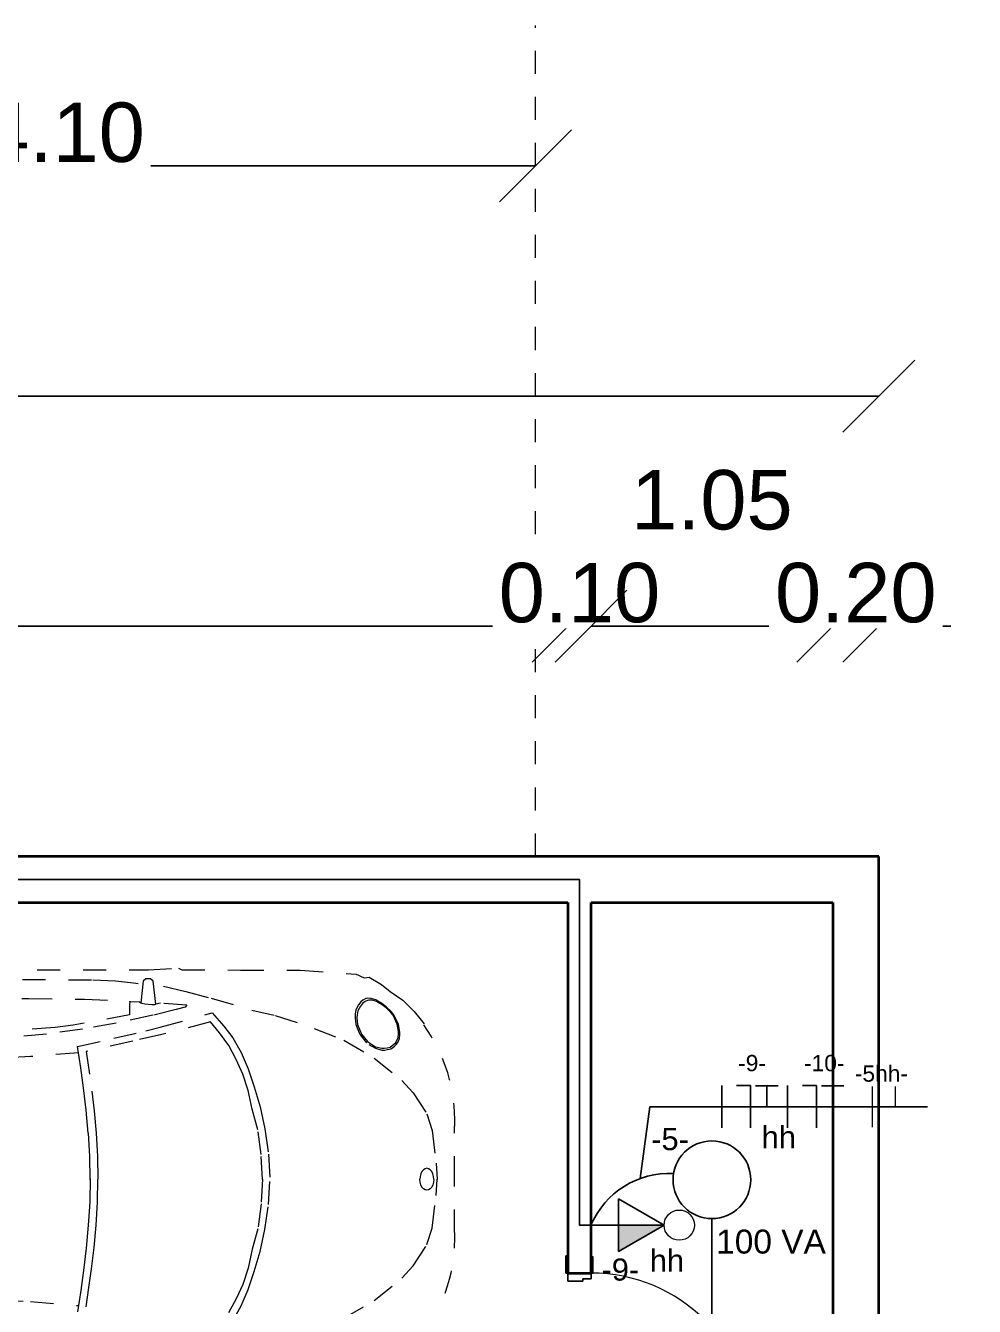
# Model space of a CAD drawing. Header units: metres. Extents: x -182 to 99, y 70 to 117.
# Drawn here: x -154.41 to -150.29, y 108.93 to 114.5 of the extents above; entities that cross this region are included whole.
import ezdxf

# ---------------------------------------------------------------- set-up
doc = ezdxf.new("R2010")
doc.units = ezdxf.units.M
doc.header["$LTSCALE"] = 0.01
doc.linetypes.add('Basculante', pattern=[0.003969, 0.002381, -0.001587])
doc.linetypes.add('TRAZOS2', pattern=[9.525, 6.35, -3.175])
for name, color, linetype, lineweight in [('A-ANNO-DIMS', 1, 'Continuous', 9), ('A-DETL-GENF', 3, 'Basculante', 9), ('A-DOOR', 1, 'Continuous', 9), ('A-DOOR-FRAM', 1, 'Continuous', 13), ('A-WALL', 2, 'Continuous', 9), ('M-EQPT', 6, 'Continuous', 9), ('S-GRID', 1, 'Continuous', 9)]:
    doc.layers.add(name, color=color, linetype=linetype, lineweight=lineweight)
doc.layers.add('FIAÇÃO', color=10, linetype='Continuous')
doc.layers.add('Iluminação', color=7, linetype='Continuous')
doc.styles.add('Arial', font='arial.ttf', dxfattribs={"height": 0.29506})
doc.styles.add('Arial_2', font='arial.ttf', dxfattribs={"height": 0.258177})
doc.dimstyles.new('Diagonal', dxfattribs={"dimscale": 0.3048, "dimtxt": 0.258177, "dimasz": 1.025262, "dimexe": 0.984252, "dimexo": 0.615157, "dimgap": 0.04101, "dimtad": 1, "dimrnd": 0.01, "dimzin": 0, "dimdsep": 46, "dimtxsty": 'Arial_2', "dimblk1": 'OBLIQUE', "dimblk2": 'OBLIQUE', "dimsah": 1, "dimcen": 0.09, "dimse1": 1, "dimse2": 1, "dimazin": 0, "dimtfac": 1, "dimtix": 1, "dimtmove": 0, "dimatfit": 3, "dimfxl": 1, "dimtvp": 1, "dimtfill": 1, "dimtolj": 1, "dimtzin": 0, "dimarcsym": 2})

# ---------------------------------------------------------------- blocks, each defined once
blk = doc.blocks.new('Puerta de 1 hoja - 70 x 210 cm-216926-Subsuelo')
at = {"layer": 'A-DOOR', "lineweight": 13}
blk.add_line((0.6169, 0.05), (0.6169, 0.75), dxfattribs=at)
blk.add_arc((0.6169, 0.05), 0.7, 90, 180, dxfattribs=at)
at = {"layer": 'A-DOOR-FRAM', "lineweight": 9}
for p, q in [((-0.1531, 0.05), (-0.1531, 0.06)), ((-0.0831, 0.06), (-0.1531, 0.06)), ((-0.1531, 0.06), (-0.1531, 0.06)), ((-0.0831, 0.06), (-0.0831, 0.06)), ((-0.0831, 0.06), (-0.0831, 0.05)), ((0.6169, 0.05), (0.6169, 0.06)), ((0.6169, 0.06), (0.6869, 0.06)), ((0.6169, 0.06), (0.6169, 0.06)), ((0.6869, 0.06), (0.6869, 0.05)), ((0.6869, 0.06), (0.6869, 0.06)), ((-0.1531, 0.05), (-0.1531, 0.05)), ((-0.1531, 0.05), (-0.0831, 0.05)), ((-0.0831, 0.05), (-0.0831, 0.05)), ((-0.0831, -0.05), (-0.0831, 0.05)), ((-0.0831, 0.05), (-0.0581, 0.05)), ((-0.0831, 0.05), (-0.0831, 0.05)), ((-0.0581, 0.05), (-0.0581, 0.05)), ((-0.0581, 0.05), (-0.0581, 0.015)), ((-0.0581, 0.015), (-0.0481, 0.015)), ((-0.0581, 0.015), (-0.0581, 0.015)), ((-0.0481, 0.015), (-0.0481, 0.015)), ((-0.0481, 0.015), (-0.0481, -0.05)), ((0.5819, -0.05), (0.5819, 0.015)), ((0.5819, 0.015), (0.5919, 0.015)), ((0.5819, 0.015), (0.5819, 0.015)), ((0.5919, 0.015), (0.5919, 0.05)), ((0.5919, 0.05), (0.6169, 0.05)), ((0.5919, 0.05), (0.5919, 0.05)), ((0.5919, 0.015), (0.5919, 0.015)), ((0.6869, 0.05), (0.6169, 0.05)), ((0.6169, 0.05), (0.6169, 0.05)), ((0.6169, 0.05), (0.6169, -0.05)), ((0.6169, 0.05), (0.6169, 0.05)), ((0.6869, 0.05), (0.6869, 0.05)), ((-0.1581, -0.06), (-0.1581, -0.05)), ((-0.1581, -0.05), (-0.0831, -0.05)), ((-0.1581, -0.05), (-0.1581, -0.05)), ((-0.0831, -0.05), (-0.0831, -0.06)), ((-0.0831, -0.05), (-0.0831, -0.05)), ((-0.0831, -0.05), (-0.0831, -0.05)), ((-0.0481, -0.05), (-0.0831, -0.05)), ((-0.0481, -0.05), (-0.0481, -0.05)), ((0.6169, -0.05), (0.5819, -0.05)), ((0.5819, -0.05), (0.5819, -0.05)), ((0.6919, -0.05), (0.6169, -0.05)), ((0.6169, -0.06), (0.6169, -0.05)), ((0.6169, -0.05), (0.6169, -0.05)), ((0.6169, -0.05), (0.6169, -0.05)), ((0.6919, -0.05), (0.6919, -0.05)), ((0.6919, -0.05), (0.6919, -0.06)), ((-0.0831, -0.06), (-0.1581, -0.06)), ((-0.1581, -0.06), (-0.1581, -0.06)), ((-0.0831, -0.06), (-0.0831, -0.06)), ((0.6169, -0.06), (0.6169, -0.06)), ((0.6169, -0.06), (0.6919, -0.06)), ((0.6919, -0.06), (0.6919, -0.06))]:
    blk.add_line(p, q, dxfattribs=at)
at = {"layer": 'A-DOOR-FRAM'}
for p, q in [((-0.0831, 0.06), (-0.1531, 0.06)), ((-0.1531, 0.06), (-0.1531, 0.05)), ((-0.0831, 0.05), (-0.0831, 0.06)), ((0.6869, 0.06), (0.6169, 0.06)), ((0.6169, 0.06), (0.6169, 0.05)), ((0.6869, 0.05), (0.6869, 0.06)), ((-0.1531, 0.05), (-0.0831, 0.05)), ((-0.0581, 0.05), (-0.0831, 0.05)), ((-0.0831, 0.05), (-0.0831, -0.05)), ((-0.0581, 0.015), (-0.0581, 0.05)), ((-0.0481, 0.015), (-0.0581, 0.015)), ((-0.0481, -0.05), (-0.0481, 0.015)), ((0.5919, 0.015), (0.5819, 0.015)), ((0.5819, 0.015), (0.5819, -0.05)), ((0.6169, 0.05), (0.5919, 0.05)), ((0.5919, 0.05), (0.5919, 0.015)), ((0.6169, 0.05), (0.6869, 0.05)), ((0.6169, -0.05), (0.6169, 0.05)), ((-0.0831, -0.05), (-0.1581, -0.05)), ((-0.1581, -0.05), (-0.1581, -0.06)), ((-0.0831, -0.06), (-0.0831, -0.05)), ((-0.0831, -0.05), (-0.0481, -0.05)), ((0.5819, -0.05), (0.6169, -0.05)), ((0.6919, -0.05), (0.6169, -0.05)), ((0.6169, -0.05), (0.6169, -0.06)), ((0.6919, -0.06), (0.6919, -0.05)), ((-0.1581, -0.06), (-0.0831, -0.06)), ((0.6169, -0.06), (0.6919, -0.06))]:
    blk.add_line(p, q, dxfattribs=at)
blk = doc.blocks.new('M_RPC Escarabajo - M_RPC Escarabajo-198326-Subsuelo')
at = {"layer": 'A-DETL-GENF'}
for p, q in [((0.9067, -0.5499), (0.9067, -2.0337)), ((-0.5191, -1.1899), (-0.5345, -1.521)), ((0.53, -1.5215), (0.515, -1.1903)), ((0.7855, -1.2841), (0.7826, -1.5146)), ((0.6277, -1.5911), (0.6105, -1.3978)), ((0.6568, -1.6279), (0.6422, -1.4446)), ((0.8627, -1.7867), (0.8636, -1.3985)), ((-0.5345, -1.521), (-0.5518, -1.7302)), ((0.5472, -1.7307), (0.53, -1.5215)), ((0.7826, -1.5146), (0.7798, -1.756)), ((0.6498, -1.7473), (0.6277, -1.5911)), ((0.6672, -1.7066), (0.6568, -1.6279)), ((0.7112, -1.9506), (0.6672, -1.7066)), ((-0.486, -1.7399), (-0.5785, -1.7253)), ((-0.5574, -1.7622), (-0.473, -1.7746)), ((-0.3989, -1.7513), (-0.486, -1.7399)), ((-0.473, -1.7746), (-0.3922, -1.7867)), ((-0.3022, -1.7629), (-0.3989, -1.7513)), ((-0.2027, -1.7721), (-0.3022, -1.7629)), ((-0.1022, -1.7783), (-0.2027, -1.7721)), ((-0.0012, -1.7805), (-0.1022, -1.7783)), ((-0.0034, -1.7805), (0.0975, -1.7784)), ((0.0975, -1.7784), (0.198, -1.7723)), ((0.198, -1.7723), (0.2976, -1.7631)), ((0.2976, -1.7631), (0.3943, -1.7516)), ((0.5527, -1.7626), (0.3804, -1.7879)), ((0.3943, -1.7516), (0.4814, -1.7403)), ((0.4814, -1.7403), (0.5739, -1.7258)), ((0.5975, -1.9652), (0.5527, -1.7626)), ((0.5739, -1.7258), (0.6096, -1.8825)), ((0.6759, -1.8933), (0.6498, -1.7473)), ((0.7798, -1.756), (0.7677, -1.9943)), ((-0.3922, -1.7867), (-0.2993, -1.7978)), ((-0.2993, -1.7978), (-0.2018, -1.8066)), ((-0.2018, -1.8066), (-0.1021, -1.8119)), ((-0.1021, -1.8119), (-0.0012, -1.8137)), ((0.0974, -1.812), (-0.0034, -1.8137)), ((0.1971, -1.8067), (0.0974, -1.812)), ((0.2946, -1.7981), (0.1971, -1.8067)), ((0.3804, -1.7879), (0.2946, -1.7981)), ((0.8572, -1.891), (0.8627, -1.7867)), ((0.6096, -1.8825), (0.6418, -2.0222)), ((0.849, -1.9689), (0.8572, -1.891)), ((0.7095, -2.0523), (0.6759, -1.8933)), ((0.626, -2.0917), (0.5975, -1.9652)), ((0.7576, -1.9508), (0.7112, -1.9506)), ((0.7651, -1.9526), (0.7576, -1.9508)), ((0.7638, -2.0006), (0.7619, -2.0051)), ((0.7677, -1.9943), (0.7638, -2.0006)), ((0.858, -2.0099), (0.7638, -2.0006)), ((0.7708, -1.9517), (0.7651, -1.9526)), ((0.8464, -1.9888), (0.849, -1.9689)), ((0.6418, -2.0222), (0.6582, -2.0848)), ((0.7347, -2.1533), (0.7095, -2.0523)), ((0.7596, -2.0178), (0.7571, -2.0478)), ((0.7571, -2.0478), (0.7571, -2.0609)), ((0.758, -2.0655), (0.8577, -2.0538)), ((0.7619, -2.0051), (0.7596, -2.0178)), ((0.8577, -2.0538), (0.8674, -2.0424)), ((0.8674, -2.0218), (0.858, -2.0099)), ((0.8674, -2.0424), (0.8674, -2.0218)), ((0.9067, -2.0337), (0.9144, -2.1636)), ((0.6805, -2.3033), (0.626, -2.0917)), ((0.6582, -2.0848), (0.7199, -2.3101)), ((0.753, -2.2001), (0.7617, -2.0859)), ((0.7571, -2.0609), (0.758, -2.0655)), ((0.7617, -2.0859), (0.7583, -2.0655)), ((0.8362, -2.0991), (0.8124, -2.1956)), ((0.7453, -2.1925), (0.7347, -2.1533)), ((0.9144, -2.1636), (0.9075, -2.1777)), ((0.753, -2.1997), (0.7453, -2.1925)), ((0.8124, -2.1956), (0.7838, -2.3055)), ((0.9075, -2.1777), (0.9063, -2.4339)), ((0.6335, -2.3419), (0.6805, -2.3033)), ((0.7199, -2.3101), (0.6628, -2.361)), ((0.7838, -2.3055), (0.7325, -2.4826)), ((-0.5229, -2.4141), (-0.5829, -2.3815)), ((0.5177, -2.4146), (0.5778, -2.382)), ((0.5778, -2.382), (0.6335, -2.3419)), ((0.6628, -2.361), (0.612, -2.4)), ((-0.6172, -2.3995), (-0.5528, -2.4357)), ((-0.5528, -2.4357), (-0.4817, -2.4659)), ((-0.4594, -2.4433), (-0.5229, -2.4141)), ((-0.3884, -2.4661), (-0.4594, -2.4433)), ((0.3831, -2.4664), (0.4542, -2.4437)), ((0.4542, -2.4437), (0.5177, -2.4146)), ((0.5476, -2.4362), (0.4765, -2.4663)), ((0.612, -2.4), (0.5476, -2.4362)), ((0.9063, -2.4339), (0.9063, -2.6926)), ((-0.4817, -2.4659), (-0.4038, -2.4925)), ((-0.4038, -2.4925), (-0.3169, -2.519)), ((-0.3064, -2.4833), (-0.3884, -2.4661)), ((-0.2178, -2.509), (-0.3064, -2.4833)), ((0.2125, -2.5092), (0.3011, -2.4836)), ((0.3011, -2.4836), (0.3831, -2.4664)), ((0.3986, -2.4928), (0.3116, -2.5193)), ((0.4765, -2.4663), (0.3986, -2.4928)), ((0.7325, -2.4826), (0.7091, -2.5839)), ((-0.3169, -2.519), (-0.2211, -2.5392)), ((-0.2211, -2.5392), (-0.1119, -2.555)), ((-0.1101, -2.5226), (-0.2178, -2.509)), ((-0.1119, -2.555), (-0.0019, -2.5612)), ((-0.0018, -2.5289), (-0.1101, -2.5226)), ((-0.0034, -2.5289), (0.1048, -2.5227)), ((0.1066, -2.5551), (-0.0034, -2.5612)), ((0.1048, -2.5227), (0.2125, -2.5092)), ((0.2158, -2.5394), (0.1066, -2.5551)), ((0.3116, -2.5193), (0.2158, -2.5394)), ((0.7091, -2.5839), (0.6529, -2.7536)), ((0.9063, -2.6926), (0.8876, -2.9349)), ((0.6529, -2.7536), (0.6014, -2.8821)), ((-0.6069, -2.8816), (-0.5296, -3.0137)), ((0.6014, -2.8821), (0.5239, -3.0141)), ((0.6337, -2.9482), (0.6244, -2.9534)), ((0.6699, -2.9415), (0.6274, -2.9593)), ((0.67, -2.9342), (0.6337, -2.9482)), ((0.6984, -2.9383), (0.6699, -2.9415)), ((0.7006, -2.9307), (0.67, -2.9342)), ((0.711, -2.9396), (0.6984, -2.9383)), ((0.7142, -2.9311), (0.7006, -2.9307)), ((0.7284, -2.9428), (0.711, -2.9396)), ((0.7328, -2.9343), (0.7142, -2.9311)), ((0.7497, -2.9542), (0.7284, -2.9428)), ((0.7557, -2.9463), (0.7328, -2.9343)), ((0.7675, -2.9563), (0.7557, -2.9463)), ((0.884, -2.9453), (0.8767, -2.9605)), ((0.8876, -2.9349), (0.884, -2.9453)), ((0.5834, -2.9906), (0.5662, -3.0189)), ((0.5956, -2.9851), (0.5732, -3.0203)), ((0.6244, -2.9534), (0.5902, -2.981)), ((0.6274, -2.9593), (0.5956, -2.9851)), ((0.7608, -2.9638), (0.7497, -2.9542)), ((0.7696, -2.9743), (0.7608, -2.9638)), ((0.775, -2.9645), (0.7675, -2.9563)), ((0.769, -3.0238), (0.7748, -3.0047)), ((0.7744, -2.9842), (0.7696, -2.9743)), ((0.7758, -2.9905), (0.7744, -2.9842)), ((0.7748, -3.0047), (0.7758, -2.9905)), ((0.7771, -2.9675), (0.775, -2.9645)), ((0.7764, -3.0207), (0.7826, -3.0002)), ((0.7822, -2.9781), (0.7771, -2.9675)), ((0.7837, -2.9849), (0.7822, -2.9781)), ((0.7826, -3.0002), (0.7837, -2.9849)), ((0.8753, -2.9915), (0.8439, -3.0459)), ((0.8767, -2.9605), (0.873, -2.9718)), ((0.873, -2.9718), (0.8753, -2.9915)), ((-0.5296, -3.0137), (-0.4326, -3.1342)), ((0.5239, -3.0141), (0.4268, -3.1346)), ((0.5587, -3.0478), (0.5586, -3.058)), ((0.5586, -3.058), (0.5608, -3.0721)), ((0.5662, -3.0189), (0.5587, -3.0478)), ((0.5663, -3.0473), (0.5662, -3.0567)), ((0.5662, -3.0567), (0.5685, -3.0699)), ((0.5732, -3.0203), (0.5663, -3.0473)), ((0.7421, -3.0656), (0.7547, -3.0486)), ((0.7469, -3.0664), (0.7611, -3.0473)), ((0.7547, -3.0486), (0.7645, -3.0315)), ((0.7611, -3.0473), (0.7716, -3.03)), ((0.7645, -3.0315), (0.769, -3.0238)), ((0.7716, -3.03), (0.7764, -3.0207)), ((0.8439, -3.0459), (0.8137, -3.0837)), ((0.5608, -3.0721), (0.5645, -3.0868)), ((0.5645, -3.0868), (0.5683, -3.0932)), ((0.5683, -3.0932), (0.5748, -3.1016)), ((0.5685, -3.0699), (0.5716, -3.0836)), ((0.5716, -3.0836), (0.5898, -3.106)), ((0.5748, -3.1016), (0.584, -3.1109)), ((0.584, -3.1109), (0.595, -3.1182)), ((0.5898, -3.106), (0.6001, -3.1128)), ((0.6001, -3.1128), (0.6128, -3.1176)), ((0.6388, -3.1201), (0.6714, -3.1143)), ((0.6714, -3.1143), (0.7099, -3.0956)), ((0.6717, -3.1192), (0.7121, -3.0988)), ((0.7099, -3.0956), (0.722, -3.0865)), ((0.7121, -3.0988), (0.7251, -3.0891)), ((0.722, -3.0865), (0.7421, -3.0656)), ((0.7251, -3.0891), (0.7469, -3.0664)), ((0.8137, -3.0837), (0.7754, -3.1378)), ((-0.4326, -3.1342), (-0.3784, -3.1832)), ((0.4268, -3.1346), (0.3725, -3.1836)), ((0.595, -3.1182), (0.6087, -3.1233)), ((0.6087, -3.1233), (0.6257, -3.1257)), ((0.6128, -3.1176), (0.6286, -3.1198)), ((0.6257, -3.1257), (0.6366, -3.1259)), ((0.6286, -3.1198), (0.6388, -3.1201)), ((0.6366, -3.1259), (0.6717, -3.1192)), ((0.7754, -3.1378), (0.7258, -3.1879)), ((-0.3784, -3.1832), (-0.2867, -3.2425)), ((-0.0443, -3.2274), (-0.0368, -3.2212)), ((-0.0368, -3.2212), (-0.027, -3.2164)), ((-0.027, -3.2164), (-0.0157, -3.2134)), ((-0.0157, -3.2134), (-0.0035, -3.2124)), ((-0.0035, -3.2124), (-0.0024, -3.2124)), ((0.0098, -3.2134), (-0.0024, -3.2124)), ((0.0212, -3.2164), (0.0098, -3.2134)), ((0.031, -3.2212), (0.0212, -3.2164)), ((0.0384, -3.2274), (0.031, -3.2212)), ((0.3725, -3.1836), (0.2808, -3.2427)), ((0.7258, -3.1879), (0.6724, -3.2303)), ((-0.2867, -3.2425), (-0.2154, -3.2655)), ((-0.2154, -3.2655), (-0.0737, -3.2829)), ((-0.0737, -3.2829), (-0.0025, -3.2871)), ((-0.0506, -3.2424), (-0.049, -3.2346)), ((-0.049, -3.2501), (-0.0506, -3.2424)), ((-0.049, -3.2346), (-0.0443, -3.2274)), ((-0.0443, -3.2574), (-0.049, -3.2501)), ((-0.0368, -3.2636), (-0.0443, -3.2574)), ((-0.027, -3.2683), (-0.0368, -3.2636)), ((-0.0157, -3.2713), (-0.027, -3.2683)), ((-0.0035, -3.2723), (-0.0157, -3.2713)), ((-0.0024, -3.2723), (0.0098, -3.2713)), ((0.0098, -3.2713), (0.0211, -3.2684)), ((0.0211, -3.2684), (0.0309, -3.2636)), ((0.0309, -3.2636), (0.0384, -3.2574)), ((0.0432, -3.2346), (0.0384, -3.2274)), ((0.0384, -3.2574), (0.0431, -3.2502)), ((0.0431, -3.2502), (0.0448, -3.2424)), ((0.0448, -3.2424), (0.0432, -3.2346)), ((0.2095, -3.2657), (0.0677, -3.283)), ((0.2808, -3.2427), (0.2095, -3.2657)), ((0.0677, -3.283), (-0.0034, -3.2871)), ((-0.2345, -3.3634), (-0.003, -3.3634)), ((-0.003, -3.3634), (0.2285, -3.3634))]:
    blk.add_line(p, q, dxfattribs=at)
for centre, start, end in [((-0.2594, -2.6623), 233.8371, 272.0336), ((0.254, -2.6625), 267.9183, 306.1147)]:
    blk.add_arc(centre, 0.7016, start, end, dxfattribs=at)
blk = doc.blocks.new('_Oblique')
at = {"color": 0, "linetype": 'ByBlock', "lineweight": -2}
blk.add_line((-0.5, -0.5), (0.5, 0.5), dxfattribs=at)
blk = doc.blocks.new('*D863')
at = {"layer": 'Defpoints', "color": 0, "ltscale": 0.5, "transparency": 16777216}
for p in [(-150.7051, 112.8896), (-167.7914, 109.4062), (-150.7051, 109.4062)]:
    blk.add_point(p, dxfattribs=at)
at = {"layer": 'M-EQPT', "color": 0, "lineweight": -2, "ltscale": 0.5, "transparency": 16777216}
blk.add_line((-167.7914, 112.8896), (-150.7051, 112.8896), dxfattribs=at)
at = {"layer": 'M-EQPT', "color": 0, "lineweight": -2, "ltscale": 0.5, "transparency": 16777216, "xscale": 0.3125, "yscale": 0.3125, "zscale": 0.3125, "rotation": 180}
blk.add_blockref('_Oblique', (-167.7914, 112.8896), dxfattribs=at)
at = {"layer": 'M-EQPT', "color": 0, "lineweight": -2, "ltscale": 0.5, "transparency": 16777216, "xscale": 0.3125, "yscale": 0.3125, "zscale": 0.3125}
blk.add_blockref('_Oblique', (-150.7051, 112.8896), dxfattribs=at)
at = {"layer": 'M-EQPT', "color": 0, "ltscale": 0.5, "transparency": 16777216, "insert": (-159.2483, 113.0339), "char_height": 0.25818, "attachment_point": 5, "style": 'Arial_2', "bg_fill": 3, "box_fill_scale": 1.1, "bg_fill_color": 256, "bg_fill_true_color": 13158600, "bg_fill_transparency": 0}
blk.add_mtext('\\A1;17.09', dxfattribs=at)
blk = doc.blocks.new('*D868')
at = {"layer": 'Defpoints', "color": 0, "ltscale": 0.5, "transparency": 16777216}
for p in [(-152.0551, 111.8896), (-166.4414, 109.2062), (-152.0551, 109.2062)]:
    blk.add_point(p, dxfattribs=at)
at = {"layer": 'M-EQPT', "color": 0, "lineweight": -2, "ltscale": 0.5, "transparency": 16777216}
blk.add_line((-166.4414, 111.8896), (-152.0551, 111.8896), dxfattribs=at)
at = {"layer": 'M-EQPT', "color": 0, "lineweight": -2, "ltscale": 0.5, "transparency": 16777216, "xscale": 0.3125, "yscale": 0.3125, "zscale": 0.3125, "rotation": 180}
blk.add_blockref('_Oblique', (-166.4414, 111.8896), dxfattribs=at)
at = {"layer": 'M-EQPT', "color": 0, "lineweight": -2, "ltscale": 0.5, "transparency": 16777216, "xscale": 0.3125, "yscale": 0.3125, "zscale": 0.3125}
blk.add_blockref('_Oblique', (-152.0551, 111.8896), dxfattribs=at)
at = {"layer": 'M-EQPT', "color": 0, "ltscale": 0.5, "transparency": 16777216, "insert": (-159.2483, 112.034), "char_height": 0.25818, "attachment_point": 5, "style": 'Arial_2', "bg_fill": 3, "box_fill_scale": 1.1, "bg_fill_color": 256, "bg_fill_true_color": 13158600, "bg_fill_transparency": 0}
blk.add_mtext('\\A1;14.39', dxfattribs=at)
blk = doc.blocks.new('*D869')
at = {"layer": 'Defpoints', "color": 0, "ltscale": 0.5, "transparency": 16777216}
for p in [(-152.0551, 109.2062), (-151.9551, 109.2062)]:
    blk.add_point(p, dxfattribs=at)
at = {"layer": 'M-EQPT', "color": 0, "lineweight": -2, "ltscale": 0.5, "transparency": 16777216}
for p, q in [((-152.0551, 111.8896), (-152.3676, 111.8896)), ((-152.0551, 111.8896), (-151.9551, 111.8896)), ((-151.9551, 111.8896), (-151.6426, 111.8896))]:
    blk.add_line(p, q, dxfattribs=at)
at = {"layer": 'M-EQPT', "color": 0, "lineweight": -2, "ltscale": 0.5, "transparency": 16777216, "xscale": 0.3125, "yscale": 0.3125, "zscale": 0.3125}
blk.add_blockref('_Oblique', (-152.0551, 111.8896), dxfattribs=at)
at = {"layer": 'M-EQPT', "color": 0, "lineweight": -2, "ltscale": 0.5, "transparency": 16777216, "xscale": 0.3125, "yscale": 0.3125, "zscale": 0.3125, "rotation": 180}
blk.add_blockref('_Oblique', (-151.9551, 111.8896), dxfattribs=at)
at = {"layer": 'M-EQPT', "color": 0, "ltscale": 0.5, "transparency": 16777216, "insert": (-152.0051, 112.0339), "char_height": 0.25818, "attachment_point": 5, "style": 'Arial_2', "bg_fill": 3, "box_fill_scale": 1.1, "bg_fill_color": 256, "bg_fill_true_color": 13158600, "bg_fill_transparency": 0}
blk.add_mtext('\\A1;0.10', dxfattribs=at)
at = {"layer": 'Defpoints', "color": 0, "ltscale": 0.5, "transparency": 16777216}
blk.add_point((-151.9551, 111.8896), dxfattribs=at)
blk = doc.blocks.new('*D870')
at = {"layer": 'Defpoints', "color": 0, "ltscale": 0.5, "transparency": 16777216}
for p in [(-150.9051, 111.8896), (-151.9551, 109.2062), (-150.9051, 109.2062)]:
    blk.add_point(p, dxfattribs=at)
at = {"layer": 'M-EQPT', "color": 0, "lineweight": -2, "ltscale": 0.5, "transparency": 16777216}
blk.add_line((-151.9551, 111.8896), (-150.9051, 111.8896), dxfattribs=at)
at = {"layer": 'M-EQPT', "color": 0, "lineweight": -2, "ltscale": 0.5, "transparency": 16777216, "xscale": 0.3125, "yscale": 0.3125, "zscale": 0.3125, "rotation": 180}
blk.add_blockref('_Oblique', (-151.9551, 111.8896), dxfattribs=at)
at = {"layer": 'M-EQPT', "color": 0, "lineweight": -2, "ltscale": 0.5, "transparency": 16777216, "xscale": 0.3125, "yscale": 0.3125, "zscale": 0.3125}
blk.add_blockref('_Oblique', (-150.9051, 111.8896), dxfattribs=at)
at = {"layer": 'M-EQPT', "color": 0, "ltscale": 0.5, "transparency": 16777216, "insert": (-151.4301, 112.4373), "char_height": 0.25818, "attachment_point": 5, "style": 'Arial_2', "bg_fill": 3, "box_fill_scale": 1.1, "bg_fill_color": 256, "bg_fill_true_color": 13158600, "bg_fill_transparency": 0}
blk.add_mtext('\\A1;1.05', dxfattribs=at)
blk = doc.blocks.new('*D871')
at = {"layer": 'Defpoints', "color": 0, "ltscale": 0.5, "transparency": 16777216}
for p in [(-150.9051, 109.2062), (-150.7051, 109.2062)]:
    blk.add_point(p, dxfattribs=at)
at = {"layer": 'M-EQPT', "color": 0, "lineweight": -2, "ltscale": 0.5, "transparency": 16777216}
for p, q in [((-150.9051, 111.8896), (-151.2176, 111.8896)), ((-150.9051, 111.8896), (-150.7051, 111.8896)), ((-150.7051, 111.8896), (-150.3926, 111.8896))]:
    blk.add_line(p, q, dxfattribs=at)
at = {"layer": 'M-EQPT', "color": 0, "lineweight": -2, "ltscale": 0.5, "transparency": 16777216, "xscale": 0.3125, "yscale": 0.3125, "zscale": 0.3125}
blk.add_blockref('_Oblique', (-150.9051, 111.8896), dxfattribs=at)
at = {"layer": 'M-EQPT', "color": 0, "lineweight": -2, "ltscale": 0.5, "transparency": 16777216, "xscale": 0.3125, "yscale": 0.3125, "zscale": 0.3125, "rotation": 180}
blk.add_blockref('_Oblique', (-150.7051, 111.8896), dxfattribs=at)
at = {"layer": 'M-EQPT', "color": 0, "ltscale": 0.5, "transparency": 16777216, "insert": (-150.8051, 112.0339), "char_height": 0.25818, "attachment_point": 5, "style": 'Arial_2', "bg_fill": 3, "box_fill_scale": 1.1, "bg_fill_color": 256, "bg_fill_true_color": 13158600, "bg_fill_transparency": 0}
blk.add_mtext('\\A1;0.20', dxfattribs=at)
at = {"layer": 'Defpoints', "color": 0, "ltscale": 0.5, "transparency": 16777216}
blk.add_point((-150.7051, 111.8896), dxfattribs=at)
blk = doc.blocks.new('*D874')
at = {"layer": 'A-ANNO-DIMS', "color": 0, "lineweight": -2, "transparency": 16777216}
blk.add_line((-156.2914, 113.8896), (-152.1961, 113.8896), dxfattribs=at)
at = {"layer": 'Defpoints', "color": 0, "transparency": 16777216}
for p in [(-156.2914, 114.1106), (-152.1961, 114.1106), (-152.1961, 113.8896)]:
    blk.add_point(p, dxfattribs=at)
at = {"layer": 'A-ANNO-DIMS', "color": 0, "lineweight": -2, "transparency": 16777216, "xscale": 0.3125, "yscale": 0.3125, "zscale": 0.3125, "rotation": 180}
blk.add_blockref('_Oblique', (-156.2914, 113.8896), dxfattribs=at)
at = {"layer": 'A-ANNO-DIMS', "color": 0, "lineweight": -2, "transparency": 16777216, "xscale": 0.3125, "yscale": 0.3125, "zscale": 0.3125}
blk.add_blockref('_Oblique', (-152.1961, 113.8896), dxfattribs=at)
at = {"layer": 'A-ANNO-DIMS', "color": 0, "transparency": 16777216, "insert": (-154.2438, 114.0339), "char_height": 0.25818, "attachment_point": 5, "style": 'Arial_2', "bg_fill": 3, "box_fill_scale": 1.1, "bg_fill_color": 256, "bg_fill_true_color": 13158600, "bg_fill_transparency": 0}
blk.add_mtext('\\A1;4.10', dxfattribs=at)
blk = doc.blocks.new('*D875')
at = {"layer": 'Defpoints', "color": 0, "ltscale": 0.5, "transparency": 16777216}
for p in [(-150.9051, 110.8896), (-150.9051, 110.6896)]:
    blk.add_point(p, dxfattribs=at)
at = {"layer": 'M-EQPT', "color": 0, "lineweight": -2, "ltscale": 0.5, "transparency": 16777216}
for p, q in [((-148.7051, 110.8896), (-148.7051, 111.2021)), ((-148.7051, 110.6896), (-148.7051, 110.8896)), ((-148.7051, 110.6896), (-148.7051, 110.3771))]:
    blk.add_line(p, q, dxfattribs=at)
at = {"layer": 'M-EQPT', "color": 0, "lineweight": -2, "ltscale": 0.5, "transparency": 16777216, "xscale": 0.3125, "yscale": 0.3125, "zscale": 0.3125}
for p, rotation in [((-148.7051, 110.8896), 270), ((-148.7051, 110.6896), 90)]:
    blk.add_blockref('_Oblique', p, dxfattribs=dict(at, rotation=rotation))
at = {"layer": 'M-EQPT', "color": 0, "ltscale": 0.5, "transparency": 16777216, "insert": (-148.8494, 110.7896), "char_height": 0.25818, "attachment_point": 5, "rotation": 90, "style": 'Arial_2', "bg_fill": 3, "box_fill_scale": 1.1, "bg_fill_color": 256, "bg_fill_true_color": 13158600, "bg_fill_transparency": 0}
blk.add_mtext('\\A1;0.20', dxfattribs=at)
at = {"layer": 'Defpoints', "color": 0, "ltscale": 0.5, "transparency": 16777216}
blk.add_point((-148.7051, 110.8896), dxfattribs=at)
blk = doc.blocks.new('*D876')
at = {"layer": 'Defpoints', "color": 0, "ltscale": 0.5, "transparency": 16777216}
for p in [(-150.9051, 110.6896), (-150.9051, 108.2796), (-148.7051, 108.2796)]:
    blk.add_point(p, dxfattribs=at)
at = {"layer": 'M-EQPT', "color": 0, "lineweight": -2, "ltscale": 0.5, "transparency": 16777216}
blk.add_line((-148.7051, 110.6896), (-148.7051, 108.2796), dxfattribs=at)
at = {"layer": 'M-EQPT', "color": 0, "lineweight": -2, "ltscale": 0.5, "transparency": 16777216, "xscale": 0.3125, "yscale": 0.3125, "zscale": 0.3125}
for p, rotation in [((-148.7051, 110.6896), 90), ((-148.7051, 108.2796), 270)]:
    blk.add_blockref('_Oblique', p, dxfattribs=dict(at, rotation=rotation))
at = {"layer": 'M-EQPT', "color": 0, "ltscale": 0.5, "transparency": 16777216, "insert": (-148.8472, 109.4846), "char_height": 0.25818, "attachment_point": 5, "rotation": 90, "style": 'Arial_2', "bg_fill": 3, "box_fill_scale": 1.1, "bg_fill_color": 256, "bg_fill_true_color": 13158600, "bg_fill_transparency": 0}
blk.add_mtext('\\A1;2.41', dxfattribs=at)
blk = doc.blocks.new('*D901')
at = {"layer": 'Defpoints', "color": 0, "ltscale": 0.5, "transparency": 16777216}
for p in [(-150.7051, 110.8896), (-154.3455, 92.7456), (-149.7051, 92.7456)]:
    blk.add_point(p, dxfattribs=at)
at = {"layer": 'M-EQPT', "color": 0, "lineweight": -2, "ltscale": 0.5, "transparency": 16777216}
blk.add_line((-149.7051, 110.8896), (-149.7051, 92.7456), dxfattribs=at)
at = {"layer": 'M-EQPT', "color": 0, "lineweight": -2, "ltscale": 0.5, "transparency": 16777216, "xscale": 0.3125, "yscale": 0.3125, "zscale": 0.3125}
for p, rotation in [((-149.7051, 110.8896), 90), ((-149.7051, 92.7456), 270)]:
    blk.add_blockref('_Oblique', p, dxfattribs=dict(at, rotation=rotation))
at = {"layer": 'M-EQPT', "color": 0, "ltscale": 0.5, "transparency": 16777216, "insert": (-149.8494, 101.8176), "char_height": 0.25818, "attachment_point": 5, "rotation": 90, "style": 'Arial_2', "bg_fill": 3, "box_fill_scale": 1.1, "bg_fill_color": 256, "bg_fill_true_color": 13158600, "bg_fill_transparency": 0}
blk.add_mtext('\\A1;18.14', dxfattribs=at)
blk = doc.blocks.new('*D908')
at = {"layer": 'Defpoints', "color": 0, "ltscale": 0.5, "transparency": 16777216}
for p in [(-150.7051, 110.8896), (-150.7051, 93.3706), (-147.7051, 93.3706)]:
    blk.add_point(p, dxfattribs=at)
at = {"layer": 'M-EQPT', "color": 0, "lineweight": -2, "ltscale": 0.5, "transparency": 16777216}
blk.add_line((-147.7051, 110.8896), (-147.7051, 93.3706), dxfattribs=at)
at = {"layer": 'M-EQPT', "color": 0, "lineweight": -2, "ltscale": 0.5, "transparency": 16777216, "xscale": 0.3125, "yscale": 0.3125, "zscale": 0.3125}
for p, rotation in [((-147.7051, 110.8896), 90), ((-147.7051, 93.3706), 270)]:
    blk.add_blockref('_Oblique', p, dxfattribs=dict(at, rotation=rotation))
at = {"layer": 'M-EQPT', "color": 0, "ltscale": 0.5, "transparency": 16777216, "insert": (-147.8494, 102.1301), "char_height": 0.25818, "attachment_point": 5, "rotation": 90, "style": 'Arial_2', "bg_fill": 3, "box_fill_scale": 1.1, "bg_fill_color": 256, "bg_fill_true_color": 13158600, "bg_fill_transparency": 0}
blk.add_mtext('\\A1;17.52', dxfattribs=at)
blk = doc.blocks.new('*D911')
at = {"layer": 'Defpoints', "color": 0, "ltscale": 0.5, "transparency": 16777216}
for p in [(-153.4914, 110.8896), (-146.7051, 110.8896), (-153.4914, 77.83)]:
    blk.add_point(p, dxfattribs=at)
at = {"layer": 'M-EQPT', "color": 0, "lineweight": -2, "ltscale": 0.5, "transparency": 16777216}
blk.add_line((-146.7051, 77.83), (-146.7051, 110.8896), dxfattribs=at)
at = {"layer": 'M-EQPT', "color": 0, "lineweight": -2, "ltscale": 0.5, "transparency": 16777216, "xscale": 0.3125, "yscale": 0.3125, "zscale": 0.3125}
for p, rotation in [((-146.7051, 110.8896), 90), ((-146.7051, 77.83), 270)]:
    blk.add_blockref('_Oblique', p, dxfattribs=dict(at, rotation=rotation))
at = {"layer": 'M-EQPT', "color": 0, "ltscale": 0.5, "transparency": 16777216, "insert": (-146.8495, 94.3598), "char_height": 0.25818, "attachment_point": 5, "rotation": 90, "style": 'Arial_2', "bg_fill": 3, "box_fill_scale": 1.1, "bg_fill_color": 256, "bg_fill_true_color": 13158600, "bg_fill_transparency": 0}
blk.add_mtext('\\A1;33.06', dxfattribs=at)
blk = doc.blocks.new('F-N-T')
at = {"layer": 'FIAÇÃO', "color": 1}
blk.add_line((2561.97, 1284.08), (2561.97, 1304.9), dxfattribs=at)
at = {"layer": 'FIAÇÃO', "color": 3}
blk.add_line((2584.31, 1294.33), (2584.31, 1304.75), dxfattribs=at)
at = {"layer": 'FIAÇÃO', "color": 5}
blk.add_lwpolyline([(2576.26, 1284.08), (2576.26, 1304.9), (2569.32, 1304.9)], dxfattribs=at)
at = {"layer": 'FIAÇÃO', "color": 3}
blk.add_lwpolyline([(2578.75, 1304.75), (2584.31, 1304.75), (2589.86, 1304.75)], dxfattribs=at)

msp = doc.modelspace()

# ---------------------------------------------------------------- linework, layer by layer
at = {"layer": 'A-WALL', "color": 7, "lineweight": 35}
for p, q in [((-150.7051, 110.8896), (-167.7914, 110.8896)), ((-150.7051, 93.3706), (-150.7051, 110.8896)), ((-166.4414, 110.6896), (-152.0551, 110.6896)), ((-152.0551, 110.6896), (-152.0551, 109.0796)), ((-151.9551, 110.6896), (-150.9051, 110.6896)), ((-151.9551, 109.0796), (-151.9551, 110.6896)), ((-150.9051, 110.6896), (-150.9051, 108.2796)), ((-152.0551, 109.0796), (-151.9551, 109.0796))]:
    msp.add_line(p, q, dxfattribs=at)
at = {"layer": 'S-GRID', "linetype": 'TRAZOS2'}
msp.add_line((-152.1961, 110.8896), (-152.1961, 114.4989), dxfattribs=at)

# ---------------------------------------------------------------- block references
at = {"layer": 'A-DETL-GENF', "rotation": 90.00000000000004}
msp.add_blockref('M_RPC Escarabajo - M_RPC Escarabajo-198326-Subsuelo', (-155.9107, 109.4896), dxfattribs=at)
at = {"layer": 'A-DOOR', "rotation": 270.0000000000001}
msp.add_blockref('Puerta de 1 hoja - 70 x 210 cm-216926-Subsuelo', (-152.0051, 108.9965), dxfattribs=at)

# ---------------------------------------------------------------- next in the draw order: dimensions: what is measured, and where the dimension line sits
at = {"layer": 'A-ANNO-DIMS'}
dim = msp.add_linear_dim(base=(-152.1961, 113.8896), p1=(-156.2914, 114.1106), p2=(-152.1961, 114.1106), dimstyle='Diagonal', override={"dimpost": '<>', "dimfxl": 4.095347}, dxfattribs=at)
dim.commit()
dim.dimension.update_dxf_attribs({"geometry": '*D874', "text_midpoint": (-154.2438, 114.0339)})
at = {"layer": 'M-EQPT', "color": 1, "ltscale": 0.5}
dim = msp.add_linear_dim(base=(-150.7051, 112.8896), p1=(-167.7914, 109.4062), p2=(-150.7051, 109.4062), dimstyle='Diagonal', override={"dimpost": '<>'}, dxfattribs=at)
dim.commit()
dim.dimension.update_dxf_attribs({"geometry": '*D863', "text_midpoint": (-159.2483, 113.0339)})

# ---------------------------------------------------------------- next in the draw order: dimensions: what is measured, and where the dimension line sits
dim = msp.add_linear_dim(base=(-152.0551, 111.8896), p1=(-166.4414, 109.2062), p2=(-152.0551, 109.2062), dimstyle='Diagonal', override={"dimpost": '<>', "dimtmove": 1}, dxfattribs=at)
dim.commit()
dim.dimension.update_dxf_attribs({"geometry": '*D868', "text_midpoint": (-159.2483, 112.034)})

# ---------------------------------------------------------------- next in the draw order: dimensions: what is measured, and where the dimension line sits
dim = msp.add_linear_dim(base=(-151.9551, 111.8896), p1=(-152.0551, 109.2062), p2=(-151.9551, 109.2062), dimstyle='Diagonal', override={"dimpost": '<>', "dimtmove": 1}, dxfattribs=at)
dim.commit()
dim.dimension.update_dxf_attribs({"geometry": '*D869', "text_midpoint": (-152.0051, 112.0339)})

# ---------------------------------------------------------------- next in the draw order: dimensions: what is measured, and where the dimension line sits
dim = msp.add_linear_dim(base=(-150.9051, 111.8896), p1=(-151.9551, 109.2062), p2=(-150.9051, 109.2062), dimstyle='Diagonal', override={"dimpost": '<>', "dimtmove": 1}, dxfattribs=at)
dim.commit()
dim.dimension.update_dxf_attribs({"geometry": '*D870', "text_midpoint": (-151.4301, 112.2929), "dimtype": 160})

# ---------------------------------------------------------------- next in the draw order: dimensions: what is measured, and where the dimension line sits
dim = msp.add_linear_dim(base=(-150.7051, 111.8896), p1=(-150.9051, 109.2062), p2=(-150.7051, 109.2062), dimstyle='Diagonal', override={"dimpost": '<>', "dimtmove": 1}, dxfattribs=at)
dim.commit()
dim.dimension.update_dxf_attribs({"geometry": '*D871', "text_midpoint": (-150.8051, 112.0339)})

# ---------------------------------------------------------------- next in the draw order: dimensions: what is measured, and where the dimension line sits
dim = msp.add_linear_dim(base=(-148.7051, 110.8896), p1=(-150.9051, 110.6896), p2=(-150.9051, 110.8896), angle=90, dimstyle='Diagonal', override={"dimpost": '<>'}, dxfattribs=at)
dim.commit()
dim.dimension.update_dxf_attribs({"geometry": '*D875', "text_midpoint": (-148.8494, 110.7896)})

# ---------------------------------------------------------------- next in the draw order: dimensions: what is measured, and where the dimension line sits
dim = msp.add_linear_dim(base=(-148.7051, 108.2796), p1=(-150.9051, 110.6896), p2=(-150.9051, 108.2796), angle=90, dimstyle='Diagonal', override={"dimpost": '<>'}, dxfattribs=at)
dim.commit()
dim.dimension.update_dxf_attribs({"geometry": '*D876', "text_midpoint": (-148.8472, 109.4846)})

# ---------------------------------------------------------------- next in the draw order: dimensions: what is measured, and where the dimension line sits
dim = msp.add_linear_dim(base=(-149.7051, 92.7456), p1=(-150.7051, 110.8896), p2=(-154.3455, 92.7456), angle=90, dimstyle='Diagonal', override={"dimpost": '<>'}, dxfattribs=at)
dim.commit()
dim.dimension.update_dxf_attribs({"geometry": '*D901', "text_midpoint": (-149.8494, 101.8176)})

# ---------------------------------------------------------------- next in the draw order: dimensions: what is measured, and where the dimension line sits
dim = msp.add_linear_dim(base=(-147.7051, 93.3706), p1=(-150.7051, 110.8896), p2=(-150.7051, 93.3706), angle=90, dimstyle='Diagonal', override={"dimpost": '<>'}, dxfattribs=at)
dim.commit()
dim.dimension.update_dxf_attribs({"geometry": '*D908', "text_midpoint": (-147.8494, 102.1301)})

# ---------------------------------------------------------------- next in the draw order: dimensions: what is measured, and where the dimension line sits
dim = msp.add_linear_dim(base=(-146.7051, 110.8896), p1=(-153.4914, 77.83), p2=(-153.4914, 110.8896), angle=90, dimstyle='Diagonal', override={"dimpost": '<>'}, dxfattribs=at)
dim.commit()
dim.dimension.update_dxf_attribs({"geometry": '*D911', "text_midpoint": (-146.8495, 94.3598)})

# ---------------------------------------------------------------- next in the draw order: hatches: boundary and pattern name
at = {"layer": 'Iluminação'}
msp.add_hatch(color=256, dxfattribs=at).paths.add_polyline_path([(-151.6375, 109.2875), (-151.8353, 109.2875), (-151.8353, 109.1733)])

# ---------------------------------------------------------------- next in the draw order: linework, layer by layer
at = {"layer": 'FIAÇÃO', "lineweight": 20}
msp.add_line((-150.7327, 109.7136), (-150.7327, 109.8905), dxfattribs=at)
at = {"layer": 'FIAÇÃO', "color": 18, "lineweight": 20, "true_color": 0x000000}
msp.add_line((-150.6327, 109.8009), (-150.6327, 109.8893), dxfattribs=at)
at = {"layer": 'Iluminação'}
msp.add_line((-151.9551, 109.2875), (-151.6375, 109.2875), dxfattribs=at)
at = {"layer": 'Iluminação', "color": 0, "ltscale": 0.5}
msp.add_line((-151.4301, 109.3159), (-151.4301, 107.3911), dxfattribs=at)
for points in [[(-158.4936, 110.6896), (-158.4936, 110.7896), (-152.0051, 110.7896), (-152.0051, 109.2875), (-151.9551, 109.2875)], [(-151.7415, 109.49), (-151.6994, 109.8009), (-150.4929, 109.8009)]]:
    msp.add_lwpolyline(points, dxfattribs=at)
at = {"layer": 'Iluminação'}
msp.add_lwpolyline([(-151.8353, 109.4017), (-151.6375, 109.2875), (-151.8353, 109.1733)], close=True, dxfattribs=at)
at = {"layer": 'Iluminação', "color": 7, "ltscale": 0.5, "true_color": 0xffffff}
msp.add_circle((-151.4301, 109.4846), 0.1688, dxfattribs=at)
at = {"layer": 'Iluminação', "lineweight": 20}
msp.add_circle((-151.5717, 109.2875), 0.0658, dxfattribs=at)
at = {"layer": 'Iluminação', "color": 0, "ltscale": 0.5}
msp.add_arc((-151.6163, 109.1439), 0.368, 86.9497, 157.0334, dxfattribs=at)

# ---------------------------------------------------------------- next in the draw order: block references
at = {"layer": 'FIAÇÃO', "lineweight": 20, "xscale": 0.008784106945095342, "yscale": 0.008784106945095342, "zscale": 0.008784106945095342}
for p in [(-173.8921, 98.4313), (-173.6059, 98.4313)]:
    msp.add_blockref('F-N-T', p, dxfattribs=at)

# ---------------------------------------------------------------- next in the draw order: texts
at = {"layer": 'FIAÇÃO', "lineweight": 20, "style": 'Arial'}
for s, p in [('-9-', (-151.316, 109.9563)), ('-10-', (-151.0298, 109.9563)), ('-5hh-', (-150.8092, 109.9107))]:
    msp.add_text(s, height=0.07075, dxfattribs=at).set_placement(p)
at = {"layer": 'Iluminação', "color": 7, "ltscale": 0.5, "true_color": 0xffffff, "style": 'Arial'}
for s, p in [('-5-', (-151.6937, 109.6133)), ('hh', (-151.2141, 109.6218)), ('hh', (-151.6999, 109.0855)), ('-9-', (-151.9095, 109.0467))]:
    msp.add_text(s, height=0.09589, dxfattribs=at).set_placement(p)
at = {"layer": 'Iluminação', "color": 7, "ltscale": 0.5, "true_color": 0xffffff, "insert": (-151.1732, 109.1626), "char_height": 0.104025, "width": 0.595396, "attachment_point": 8, "style": 'Arial'}
msp.add_mtext('{\\H0.0275x;\\P\\P}100 VA', dxfattribs=at)

doc.saveas('drawing.dxf')
